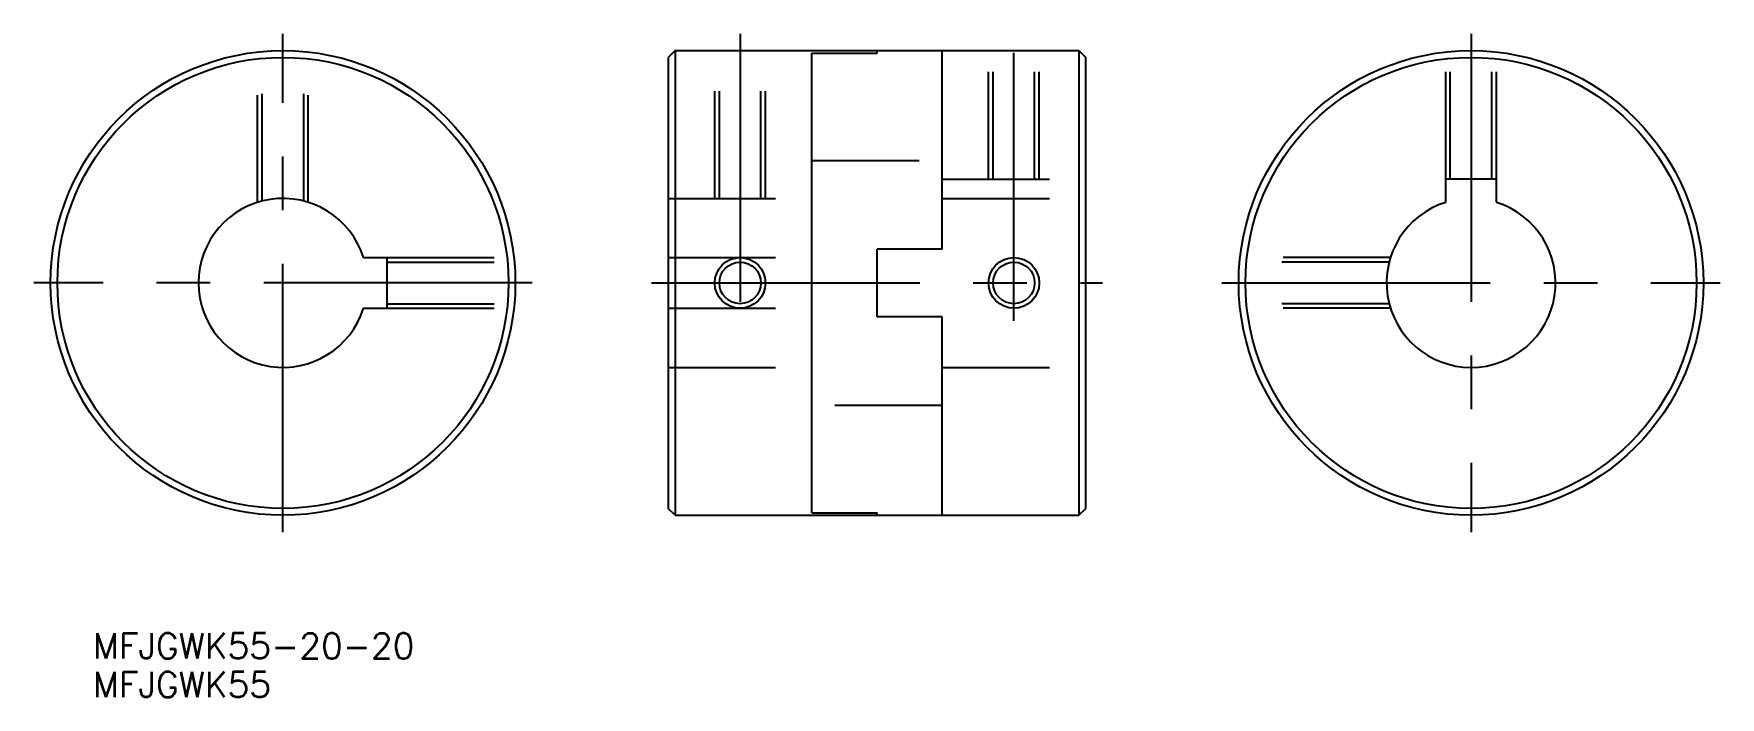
# Model space of a CAD drawing. Extents: x -30 to 170, y -49 to 30.
import ezdxf

# ---------------------------------------------------------------- set-up
doc = ezdxf.new("R2010")
doc.units = 0
doc.linetypes.add('CENTER', pattern=[50.8, 31.75, -6.35, 6.35, -6.35])
doc.linetypes.add('DASHED', pattern=[19.05, 12.7, -6.35])
doc.layers.get('0').update_dxf_attribs({"linetype": 'CONTINUOUS'})
doc.layers.add('CENTER', color=1, linetype='CENTER')
doc.styles.get("Standard").update_dxf_attribs({"font": 'txt.shx', "height": 3, "bigfont": 'bigfont.shx'})

# ---------------------------------------------------------------- blocks, each defined once
blk = doc.blocks.new('*U11')
at = {"color": 7, "linetype": 'CONTINUOUS'}
blk.add_text('MFJGWK55-20-20', height=3, dxfattribs=at).set_placement((-22.5, -44.47))
blk = doc.blocks.new('*U12')
at = {"color": 7, "linetype": 'CONTINUOUS'}
blk.add_text('MFJGWK55', height=3, dxfattribs=at).set_placement((-22.5, -49.05))

msp = doc.modelspace()

# ---------------------------------------------------------------- linework, layer by layer
at = {"color": 3, "linetype": 'DASHED'}
for p, q in [((-3, 9.54), (-3, 27.34)), ((-2.46, 9.69), (-2.46, 27.39)), ((2.46, 9.69), (2.46, 27.39)), ((3, 9.54), (3, 27.34)), ((51.11, 10), (51.11, 27.5)), ((51.65, 10), (51.65, 27.5)), ((56.57, 10), (56.57, 27.5)), ((57.11, 10), (57.11, 27.5)), ((83.51, 12.3), (83.51, 27.5)), ((84.05, 12.3), (84.05, 27.5)), ((88.97, 12.3), (88.97, 27.5)), ((89.51, 12.3), (89.51, 27.5)), ((137.62, 12.3), (137.62, 27.39)), ((138.16, 12.3), (138.16, 27.44)), ((143.08, 12.3), (143.08, 27.44)), ((143.62, 12.3), (143.62, 27.39)), ((62.61, 14.5), (78.01, 14.5)), ((78.01, 12.3), (95.01, 12.3)), ((45.61, 10), (62.61, 10)), ((78.01, 10), (95.01, 10)), ((12.3, 3), (27.34, 3)), ((12.3, 2.46), (27.39, 2.46)), ((45.61, 3), (62.61, 3)), ((130.93, 2.46), (113.23, 2.46)), ((131.08, 3), (113.28, 3)), ((12.3, -2.46), (27.39, -2.46)), ((12.3, -3), (27.34, -3)), ((45.61, -3), (62.61, -3)), ((130.93, -2.46), (113.23, -2.46)), ((131.08, -3), (113.28, -3)), ((45.61, -10), (62.61, -10)), ((78.01, -10), (95.01, -10)), ((78.01, -14.5), (62.61, -14.5))]:
    msp.add_line(p, q, dxfattribs=at)
at = {"color": 7, "linetype": 'CONTINUOUS'}
for p, q in [((46.41, 27.5), (45.61, 26.7)), ((45.61, 26.7), (45.61, -26.7)), ((46.41, 27.5), (94.21, 27.5)), ((46.41, 27.5), (46.41, -27.5)), ((62.61, -27.21), (62.61, 27.21)), ((62.61, 27.21), (70.31, 27.21)), ((70.31, 27.21), (70.31, 27.5)), ((78.01, 4), (78.01, 27.5)), ((94.21, 27.5), (95.01, 26.7)), ((94.21, 27.5), (94.21, -27.5)), ((95.01, -26.7), (95.01, 26.7)), ((137.62, 9.54), (137.62, 12.3)), ((143.62, 12.3), (137.62, 12.3)), ((143.62, 9.54), (143.62, 12.3)), ((78.01, 4), (70.31, 4)), ((70.31, -4), (70.31, 4)), ((9.54, 3), (12.3, 3)), ((12.3, 3), (12.3, -3)), ((9.54, -3), (12.3, -3)), ((78.01, -4), (70.31, -4)), ((78.01, -27.5), (78.01, -4)), ((46.41, -27.5), (45.61, -26.7)), ((46.41, -27.5), (94.21, -27.5)), ((62.61, -27.21), (70.31, -27.21)), ((70.31, -27.5), (70.31, -27.21)), ((94.21, -27.5), (95.01, -26.7))]:
    msp.add_line(p, q, dxfattribs=at)
for centre, radius in [((0, 0), 27.5), ((0, 0), 26.7), ((140.62, 0), 27.5), ((140.62, 0), 26.7), ((54.11, 0), 2.46), ((86.51, 0), 2.46)]:
    msp.add_circle(centre, radius, dxfattribs=at)
at = {"color": 3, "linetype": 'CONTINUOUS'}
for centre in [(54.11, 0), (86.51, 0)]:
    msp.add_circle(centre, 3, dxfattribs=at)
at = {"color": 7, "linetype": 'CONTINUOUS'}
for centre, start, end in [((0, 0), 17.4576, 342.5424), ((140.62, 0), 107.4576, 72.5424)]:
    msp.add_arc(centre, 10, start, end, dxfattribs=at)
at = {"layer": 'CENTER', "color": 1, "linetype": 'CENTER'}
for p, q in [((0, -29.5), (0, 29.5)), ((54.11, 29.5), (54.11, -4.5)), ((86.51, -4.5), (86.51, 29.5)), ((140.62, 29.5), (140.62, -29.5)), ((29.5, 0), (-29.5, 0)), ((43.61, 0), (97.01, 0)), ((111.12, 0), (170.12, 0))]:
    msp.add_line(p, q, dxfattribs=at)

# ---------------------------------------------------------------- block references
at = {"color": 7, "linetype": 'CONTINUOUS'}
for name in ['*U11', '*U12']:
    msp.add_blockref(name, (0, 0), dxfattribs=at)

doc.saveas('drawing.dxf')
